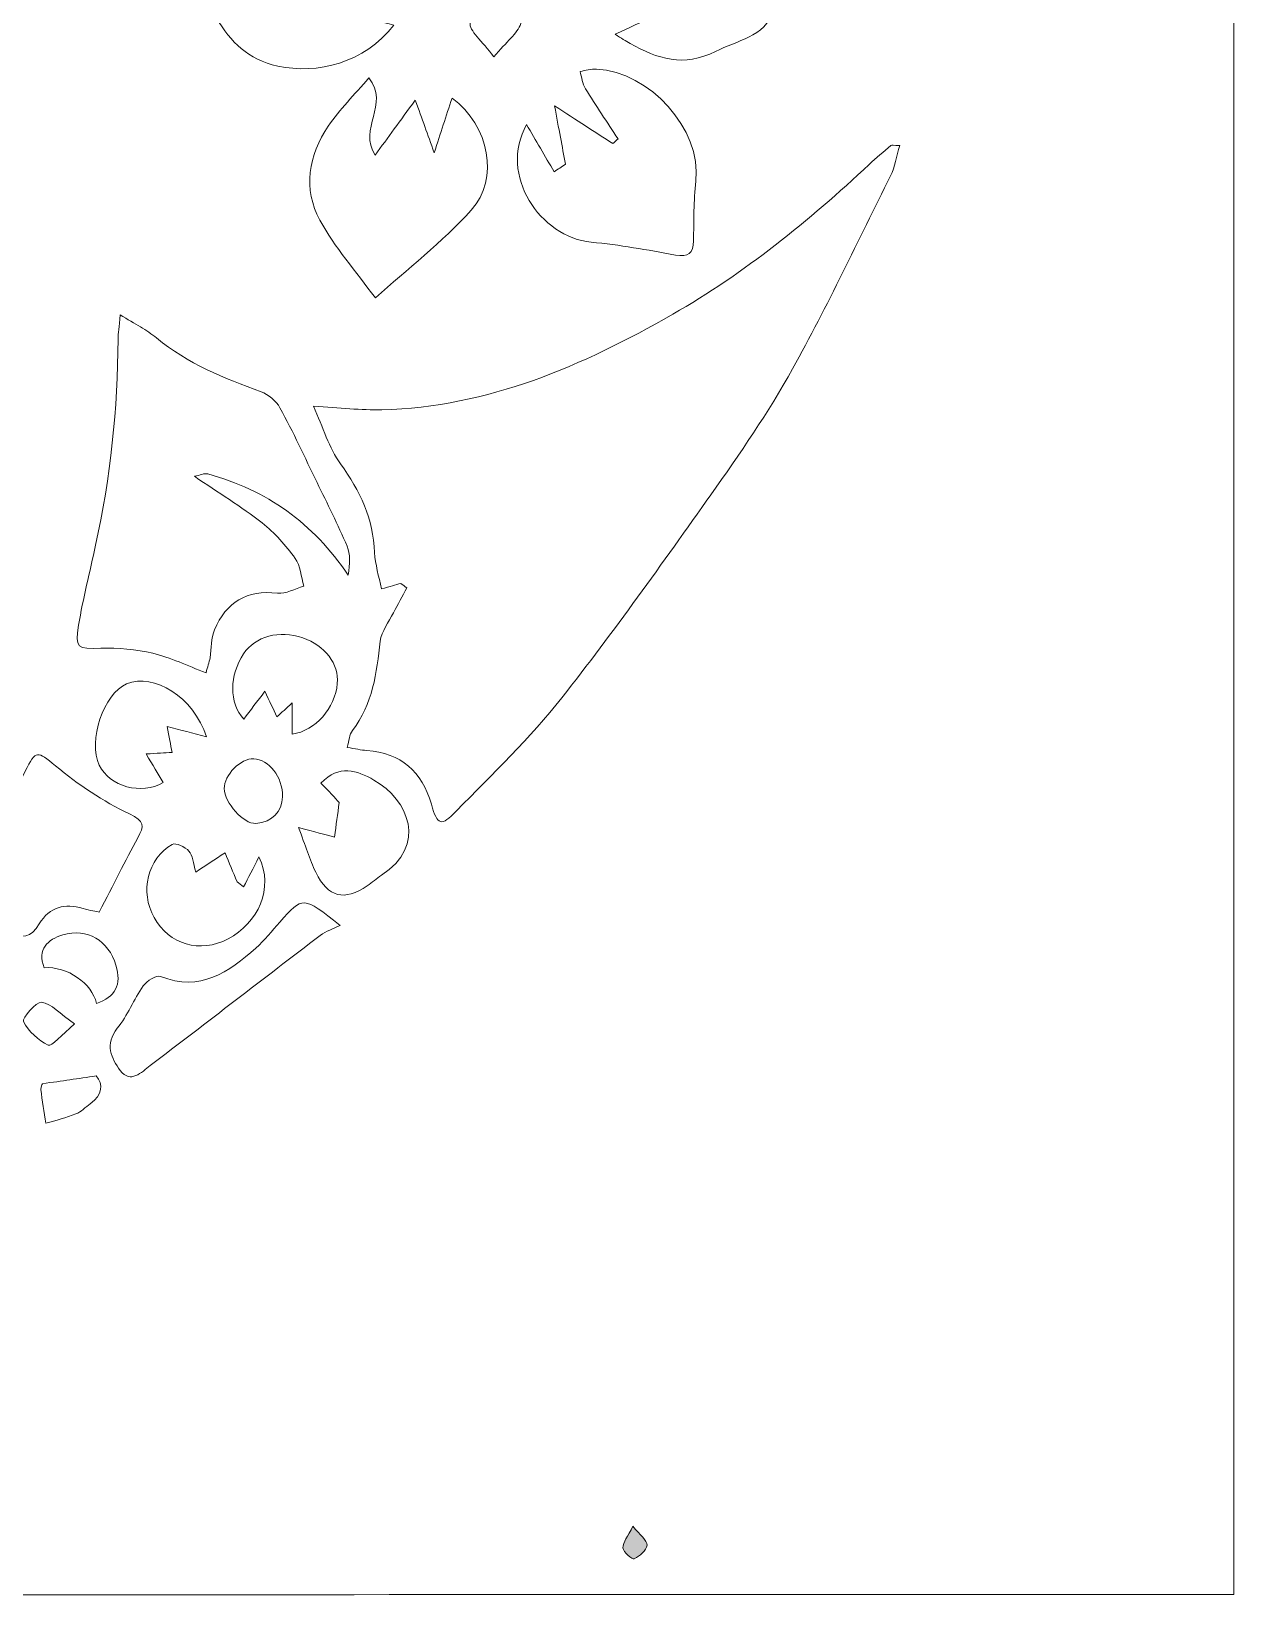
# Model space of a CAD drawing. Header units: inches. Extents: x 0.32 to 8.1, y -8.39 to -0.61.
# Drawn here: x 6.032 to 8.101, y -8.394 to -5.704 of the extents above; entities that cross this region are included whole.
import ezdxf

# ---------------------------------------------------------------- set-up
doc = ezdxf.new("R2010")
doc.units = ezdxf.units.IN
doc.header["$MEASUREMENT"] = 0
doc.layers.add('Layer 1', color=7, linetype='Continuous')

# ---------------------------------------------------------------- blocks, each defined once
blk = doc.blocks.new('block 2')
at = {"layer": 'Layer 1', "true_color": 0xffffff}
h = blk.add_hatch(color=7, dxfattribs=at)
edge = h.paths.add_edge_path()
edge.add_spline(control_points=[(7.067, -8.2761), (7.0793, -8.2917), (7.0918, -8.3007), (7.0913, -8.3089), (7.0907, -8.3176), (7.0787, -8.3277), (7.0693, -8.3322), (7.0662, -8.3338), (7.0502, -8.3204), (7.0499, -8.3135), (7.0495, -8.3038), (7.0583, -8.2937), (7.067, -8.2761)], knot_values=[0, 0, 0, 0, 1, 1, 1, 2, 2, 2, 3, 3, 3, 4, 4, 4, 4], degree=3, periodic=1)
at = {"layer": 'Layer 1', "lineweight": 0}
for points, knots in [([(0.316, -8.3941), (0.316, -5.7992), (0.316, -3.2043), (0.316, -0.6095), (2.9109, -0.6095), (5.5058, -0.6095), (8.1006, -0.6095), (8.1006, -3.2034), (8.1006, -5.7974), (8.1006, -8.3939), (8.0751, -8.3939), (8.055, -8.3939), (8.0349, -8.3939), (5.4619, -8.394), (2.889, -8.394), (0.316, -8.3941)], [0, 0, 0, 0, 1, 1, 1, 2, 2, 2, 3, 3, 3, 4, 4, 4, 5, 5, 5, 5]), ([(7.0365, -5.7096), (7.0472, -5.7163), (7.0545, -5.7211), (7.0621, -5.7254), (7.109, -5.7518), (7.1546, -5.7666), (7.2092, -5.7389), (7.2471, -5.7197), (7.2909, -5.715), (7.3113, -5.6686), (7.3299, -5.6264), (7.3537, -5.5865), (7.3763, -5.5461), (7.3874, -5.5263), (7.3816, -5.5154), (7.3618, -5.5086), (7.3156, -5.4925), (7.2681, -5.4792), (7.2234, -5.4596), (7.1366, -5.4214), (7.0364, -5.4604), (7.0054, -5.5262), (7.0005, -5.5366), (6.9957, -5.5537), (7.0007, -5.5603), (7.0059, -5.5673), (7.0234, -5.5686), (7.0347, -5.5669), (7.0563, -5.5638), (7.0773, -5.5568), (7.0986, -5.5515), (7.0891, -5.5752), (7.0744, -5.5905), (7.0617, -5.6073), (7.0563, -5.6145), (7.0505, -5.6274), (7.0535, -5.6333), (7.0568, -5.6397), (7.0703, -5.6439), (7.0791, -5.6436), (7.1046, -5.6428), (7.13, -5.6394), (7.1554, -5.637), (7.1569, -5.642), (7.1585, -5.6469), (7.1601, -5.6519), (7.1225, -5.6694), (7.0849, -5.687), (7.0365, -5.7096)], [0, 0, 0, 0, 1, 1, 1, 2, 2, 2, 3, 3, 3, 4, 4, 4, 5, 5, 5, 6, 6, 6, 7, 7, 7, 8, 8, 8, 9, 9, 9, 10, 10, 10, 11, 11, 11, 12, 12, 12, 13, 13, 13, 14, 14, 14, 15, 15, 15, 16, 16, 16, 16]), ([(7.0365, -5.7096), (7.0849, -5.687), (7.1225, -5.6694), (7.1601, -5.6519), (7.1585, -5.6469), (7.1569, -5.642), (7.1554, -5.637), (7.13, -5.6394), (7.1046, -5.6428), (7.0791, -5.6436), (7.0703, -5.6439), (7.0568, -5.6397), (7.0535, -5.6333), (7.0505, -5.6274), (7.0563, -5.6145), (7.0617, -5.6073), (7.0744, -5.5905), (7.0891, -5.5752), (7.0986, -5.5515), (7.0773, -5.5568), (7.0563, -5.5638), (7.0347, -5.5669), (7.0234, -5.5686), (7.0059, -5.5673), (7.0007, -5.5603), (6.9957, -5.5537), (7.0005, -5.5366), (7.0054, -5.5262), (7.0364, -5.4604), (7.1366, -5.4214), (7.2234, -5.4596), (7.2681, -5.4792), (7.3156, -5.4925), (7.3618, -5.5086), (7.3816, -5.5154), (7.3874, -5.5263), (7.3763, -5.5461), (7.3537, -5.5865), (7.3299, -5.6264), (7.3113, -5.6686), (7.2909, -5.715), (7.2471, -5.7197), (7.2092, -5.7389), (7.1546, -5.7666), (7.109, -5.7518), (7.0621, -5.7254), (7.0545, -5.7211), (7.0472, -5.7163), (7.0365, -5.7096)], [0, 0, 0, 0, 1, 1, 1, 2, 2, 2, 3, 3, 3, 4, 4, 4, 5, 5, 5, 6, 6, 6, 7, 7, 7, 8, 8, 8, 9, 9, 9, 10, 10, 10, 11, 11, 11, 12, 12, 12, 13, 13, 13, 14, 14, 14, 15, 15, 15, 16, 16, 16, 16]), ([(6.5586, -5.5805), (6.5588, -5.5765), (6.559, -5.5724), (6.5593, -5.5684), (6.5758, -5.5656), (6.5928, -5.5641), (6.6088, -5.5596), (6.6237, -5.5554), (6.6376, -5.548), (6.6519, -5.5421), (6.6438, -5.526), (6.6363, -5.5096), (6.6273, -5.4941), (6.6244, -5.4891), (6.6175, -5.4863), (6.6121, -5.483), (6.5463, -5.4419), (6.4728, -5.4469), (6.4105, -5.4944), (6.3705, -5.5249), (6.3289, -5.5533), (6.2877, -5.5822), (6.2815, -5.5866), (6.2739, -5.5889), (6.267, -5.5922), (6.2666, -5.5975), (6.2663, -5.6028), (6.266, -5.6081), (6.2794, -5.6174), (6.2938, -5.6255), (6.3059, -5.6362), (6.3218, -5.6503), (6.3391, -5.6644), (6.3503, -5.682), (6.3761, -5.7226), (6.4037, -5.753), (6.4562, -5.7642), (6.5241, -5.7788), (6.6049, -5.7593), (6.6555, -5.6936), (6.6149, -5.6838), (6.5783, -5.6749), (6.5417, -5.6661), (6.5417, -5.6631), (6.5416, -5.66), (6.5415, -5.657), (6.5684, -5.6468), (6.5952, -5.6366), (6.6309, -5.623), (6.6009, -5.6053), (6.5797, -5.5929), (6.5586, -5.5805)], [0, 0, 0, 0, 1, 1, 1, 2, 2, 2, 3, 3, 3, 4, 4, 4, 5, 5, 5, 6, 6, 6, 7, 7, 7, 8, 8, 8, 9, 9, 9, 10, 10, 10, 11, 11, 11, 12, 12, 12, 13, 13, 13, 14, 14, 14, 15, 15, 15, 16, 16, 16, 17, 17, 17, 17]), ([(6.5586, -5.5805), (6.5797, -5.5929), (6.6009, -5.6053), (6.6309, -5.623), (6.5952, -5.6366), (6.5684, -5.6468), (6.5415, -5.657), (6.5416, -5.66), (6.5417, -5.6631), (6.5417, -5.6661), (6.5783, -5.6749), (6.6149, -5.6838), (6.6555, -5.6936), (6.6049, -5.7593), (6.5241, -5.7788), (6.4562, -5.7642), (6.4037, -5.753), (6.3761, -5.7226), (6.3503, -5.682), (6.3391, -5.6644), (6.3218, -5.6503), (6.3059, -5.6362), (6.2938, -5.6255), (6.2794, -5.6174), (6.266, -5.6081), (6.2663, -5.6028), (6.2666, -5.5975), (6.267, -5.5922), (6.2739, -5.5889), (6.2815, -5.5866), (6.2877, -5.5822), (6.3289, -5.5533), (6.3705, -5.5249), (6.4105, -5.4944), (6.4728, -5.4469), (6.5463, -5.4419), (6.6121, -5.483), (6.6175, -5.4863), (6.6244, -5.4891), (6.6273, -5.4941), (6.6363, -5.5096), (6.6438, -5.526), (6.6519, -5.5421), (6.6376, -5.548), (6.6237, -5.5554), (6.6088, -5.5596), (6.5928, -5.5641), (6.5758, -5.5656), (6.5593, -5.5684), (6.559, -5.5724), (6.5588, -5.5765), (6.5586, -5.5805)], [0, 0, 0, 0, 1, 1, 1, 2, 2, 2, 3, 3, 3, 4, 4, 4, 5, 5, 5, 6, 6, 6, 7, 7, 7, 8, 8, 8, 9, 9, 9, 10, 10, 10, 11, 11, 11, 12, 12, 12, 13, 13, 13, 14, 14, 14, 15, 15, 15, 16, 16, 16, 17, 17, 17, 17]), ([(6.8277, -5.7483), (6.8498, -5.7221), (6.8679, -5.7086), (6.8743, -5.6909), (6.8815, -5.6711), (6.8444, -5.6311), (6.8268, -5.6395), (6.8088, -5.6481), (6.7898, -5.6705), (6.7869, -5.6893), (6.7848, -5.7032), (6.8077, -5.721), (6.8277, -5.7483)], [0, 0, 0, 0, 1, 1, 1, 2, 2, 2, 3, 3, 3, 4, 4, 4, 4]), ([(6.8277, -5.7483), (6.8077, -5.721), (6.7848, -5.7032), (6.7869, -5.6893), (6.7898, -5.6705), (6.8088, -5.6481), (6.8268, -5.6395), (6.8444, -5.6311), (6.8815, -5.6711), (6.8743, -5.6909), (6.8679, -5.7086), (6.8498, -5.7221), (6.8277, -5.7483)], [0, 0, 0, 0, 1, 1, 1, 2, 2, 2, 3, 3, 3, 4, 4, 4, 4]), ([(6.8841, -5.8649), (6.8352, -5.9516), (6.9076, -6.0587), (6.9954, -6.0672), (7.0439, -6.0719), (7.0921, -6.0803), (7.1401, -6.0893), (7.1627, -6.0935), (7.1707, -6.086), (7.1712, -6.0648), (7.1721, -6.0306), (7.1713, -5.9962), (7.1751, -5.9623), (7.1854, -5.872), (7.0953, -5.7742), (7.0045, -5.7693), (6.9951, -5.7688), (6.9855, -5.7719), (6.976, -5.7734), (6.979, -5.7834), (6.9801, -5.7946), (6.9854, -5.8033), (7.0033, -5.8324), (7.0226, -5.8607), (7.0414, -5.8893), (7.0384, -5.8921), (7.0354, -5.8948), (7.0324, -5.8976), (7.0016, -5.8777), (6.9709, -5.8577), (6.9322, -5.8325), (6.9396, -5.8724), (6.9453, -5.9026), (6.951, -5.933), (6.9445, -5.9374), (6.938, -5.9418), (6.9315, -5.9462), (6.9157, -5.9191), (6.8999, -5.892), (6.8841, -5.8649)], [0, 0, 0, 0, 1, 1, 1, 2, 2, 2, 3, 3, 3, 4, 4, 4, 5, 5, 5, 6, 6, 6, 7, 7, 7, 8, 8, 8, 9, 9, 9, 10, 10, 10, 11, 11, 11, 12, 12, 12, 13, 13, 13, 13]), ([(6.8841, -5.8649), (6.8999, -5.892), (6.9157, -5.9191), (6.9315, -5.9462), (6.938, -5.9418), (6.9445, -5.9374), (6.951, -5.933), (6.9453, -5.9026), (6.9396, -5.8724), (6.9322, -5.8325), (6.9709, -5.8577), (7.0016, -5.8777), (7.0324, -5.8976), (7.0354, -5.8948), (7.0384, -5.8921), (7.0414, -5.8893), (7.0226, -5.8607), (7.0033, -5.8324), (6.9854, -5.8033), (6.9801, -5.7946), (6.979, -5.7834), (6.976, -5.7734), (6.9855, -5.7719), (6.9951, -5.7688), (7.0045, -5.7693), (7.0953, -5.7742), (7.1854, -5.872), (7.1751, -5.9623), (7.1713, -5.9962), (7.1721, -6.0306), (7.1712, -6.0648), (7.1707, -6.086), (7.1627, -6.0935), (7.1401, -6.0893), (7.0921, -6.0803), (7.0439, -6.0719), (6.9954, -6.0672), (6.9076, -6.0587), (6.8352, -5.9516), (6.8841, -5.8649)], [0, 0, 0, 0, 1, 1, 1, 2, 2, 2, 3, 3, 3, 4, 4, 4, 5, 5, 5, 6, 6, 6, 7, 7, 7, 8, 8, 8, 9, 9, 9, 10, 10, 10, 11, 11, 11, 12, 12, 12, 13, 13, 13, 13]), ([(6.6236, -5.9173), (6.5935, -5.872), (6.6492, -5.8302), (6.6128, -5.7847), (6.5877, -5.814), (6.5625, -5.8388), (6.543, -5.8674), (6.5086, -5.9179), (6.4994, -5.9754), (6.5285, -6.0294), (6.5538, -6.0761), (6.5902, -6.1168), (6.6239, -6.1632), (6.6785, -6.1139), (6.7386, -6.0673), (6.789, -6.0119), (6.8375, -5.9585), (6.8202, -5.8665), (6.7558, -5.8195), (6.7456, -5.8506), (6.7362, -5.8795), (6.7251, -5.9132), (6.7137, -5.8813), (6.7044, -5.8556), (6.6926, -5.8228), (6.6659, -5.8593), (6.6457, -5.8869), (6.6236, -5.9173)], [0, 0, 0, 0, 1, 1, 1, 2, 2, 2, 3, 3, 3, 4, 4, 4, 5, 5, 5, 6, 6, 6, 7, 7, 7, 8, 8, 8, 9, 9, 9, 9]), ([(6.6236, -5.9173), (6.6457, -5.8869), (6.6659, -5.8593), (6.6926, -5.8228), (6.7044, -5.8556), (6.7137, -5.8813), (6.7251, -5.9132), (6.7362, -5.8795), (6.7456, -5.8506), (6.7558, -5.8195), (6.8202, -5.8665), (6.8375, -5.9585), (6.789, -6.0119), (6.7386, -6.0673), (6.6785, -6.1139), (6.6239, -6.1632), (6.5902, -6.1168), (6.5538, -6.0761), (6.5285, -6.0294), (6.4994, -5.9754), (6.5086, -5.9179), (6.543, -5.8674), (6.5625, -5.8388), (6.5877, -5.814), (6.6128, -5.7847), (6.6492, -5.8302), (6.5935, -5.872), (6.6236, -5.9173)], [0, 0, 0, 0, 1, 1, 1, 2, 2, 2, 3, 3, 3, 4, 4, 4, 5, 5, 5, 6, 6, 6, 7, 7, 7, 8, 8, 8, 9, 9, 9, 9]), ([(6.5174, -6.3492), (6.5343, -6.3863), (6.5441, -6.4211), (6.564, -6.4486), (6.5977, -6.495), (6.6202, -6.5434), (6.6227, -6.6012), (6.6236, -6.6217), (6.6301, -6.6419), (6.6343, -6.6638), (6.6496, -6.6594), (6.6586, -6.6568), (6.6675, -6.6542), (6.6709, -6.6567), (6.6744, -6.6593), (6.6778, -6.6619), (6.6702, -6.6761), (6.6624, -6.6903), (6.6552, -6.7047), (6.647, -6.7209), (6.6344, -6.7367), (6.6324, -6.7537), (6.6261, -6.8082), (6.6195, -6.8617), (6.5845, -6.9072), (6.5792, -6.9142), (6.5787, -6.9249), (6.5753, -6.9365), (6.5895, -6.9387), (6.5992, -6.941), (6.6091, -6.9417), (6.6682, -6.9462), (6.7041, -6.9775), (6.7203, -7.0342), (6.7308, -7.0709), (6.7369, -7.0731), (6.7636, -7.0455), (6.8254, -6.9819), (6.8901, -6.9202), (6.9448, -6.8508), (7.0341, -6.7375), (7.1176, -6.6195), (7.201, -6.5017), (7.2508, -6.4314), (7.3001, -6.3601), (7.3417, -6.285), (7.4017, -6.1765), (7.4549, -6.0642), (7.5102, -5.9531), (7.5179, -5.9376), (7.5205, -5.9197), (7.5262, -5.9008), (7.5155, -5.9008), (7.5122, -5.8998), (7.5108, -5.901), (7.4982, -5.9116), (7.4857, -5.9222), (7.4737, -5.9334), (7.3695, -6.0306), (7.2593, -6.1202), (7.1355, -6.1911), (6.9803, -6.2799), (6.8183, -6.3509), (6.6353, -6.3555), (6.5992, -6.3565), (6.5629, -6.3518), (6.5174, -6.3492)], [0, 0, 0, 0, 1, 1, 1, 2, 2, 2, 3, 3, 3, 4, 4, 4, 5, 5, 5, 6, 6, 6, 7, 7, 7, 8, 8, 8, 9, 9, 9, 10, 10, 10, 11, 11, 11, 12, 12, 12, 13, 13, 13, 14, 14, 14, 15, 15, 15, 16, 16, 16, 17, 17, 17, 18, 18, 18, 19, 19, 19, 20, 20, 20, 21, 21, 21, 22, 22, 22, 22]), ([(6.5174, -6.3492), (6.5629, -6.3518), (6.5992, -6.3565), (6.6353, -6.3555), (6.8183, -6.3509), (6.9803, -6.2799), (7.1355, -6.1911), (7.2593, -6.1202), (7.3695, -6.0306), (7.4737, -5.9334), (7.4857, -5.9222), (7.4982, -5.9116), (7.5108, -5.901), (7.5122, -5.8998), (7.5155, -5.9008), (7.5262, -5.9008), (7.5205, -5.9197), (7.5179, -5.9376), (7.5102, -5.9531), (7.4549, -6.0642), (7.4017, -6.1765), (7.3417, -6.285), (7.3001, -6.3601), (7.2508, -6.4314), (7.201, -6.5017), (7.1176, -6.6195), (7.0341, -6.7375), (6.9448, -6.8508), (6.8901, -6.9202), (6.8254, -6.9819), (6.7636, -7.0455), (6.7369, -7.0731), (6.7308, -7.0709), (6.7203, -7.0342), (6.7041, -6.9775), (6.6682, -6.9462), (6.6091, -6.9417), (6.5992, -6.941), (6.5895, -6.9387), (6.5753, -6.9365), (6.5787, -6.9249), (6.5792, -6.9142), (6.5845, -6.9072), (6.6195, -6.8617), (6.6261, -6.8082), (6.6324, -6.7537), (6.6344, -6.7367), (6.647, -6.7209), (6.6552, -6.7047), (6.6624, -6.6903), (6.6702, -6.6761), (6.6778, -6.6619), (6.6744, -6.6593), (6.6709, -6.6567), (6.6675, -6.6542), (6.6586, -6.6568), (6.6496, -6.6594), (6.6343, -6.6638), (6.6301, -6.6419), (6.6236, -6.6217), (6.6227, -6.6012), (6.6202, -6.5434), (6.5977, -6.495), (6.564, -6.4486), (6.5441, -6.4211), (6.5343, -6.3863), (6.5174, -6.3492)], [0, 0, 0, 0, 1, 1, 1, 2, 2, 2, 3, 3, 3, 4, 4, 4, 5, 5, 5, 6, 6, 6, 7, 7, 7, 8, 8, 8, 9, 9, 9, 10, 10, 10, 11, 11, 11, 12, 12, 12, 13, 13, 13, 14, 14, 14, 15, 15, 15, 16, 16, 16, 17, 17, 17, 18, 18, 18, 19, 19, 19, 20, 20, 20, 21, 21, 21, 22, 22, 22, 22]), ([(6.185, -6.1919), (6.183, -6.214), (6.1814, -6.2239), (6.1813, -6.2339), (6.1808, -6.3535), (6.1682, -6.4717), (6.1427, -6.5885), (6.1326, -6.6343), (6.1213, -6.6798), (6.1132, -6.726), (6.1063, -6.7657), (6.1118, -6.7675), (6.1515, -6.7658), (6.1813, -6.7646), (6.2121, -6.7676), (6.2412, -6.7745), (6.2715, -6.7817), (6.3002, -6.7957), (6.3326, -6.8079), (6.3353, -6.7981), (6.3381, -6.7902), (6.3395, -6.782), (6.3423, -6.766), (6.341, -6.7485), (6.3472, -6.7339), (6.3672, -6.6867), (6.4027, -6.6649), (6.4557, -6.671), (6.4701, -6.6727), (6.4858, -6.6631), (6.5009, -6.6588), (6.4962, -6.6427), (6.4951, -6.6239), (6.4859, -6.6111), (6.4698, -6.5887), (6.4509, -6.5671), (6.4292, -6.5502), (6.3931, -6.5221), (6.3539, -6.498), (6.3127, -6.47), (6.3221, -6.4681), (6.3296, -6.4642), (6.3355, -6.4658), (6.4366, -6.4934), (6.5171, -6.5504), (6.5769, -6.6399), (6.5804, -6.6206), (6.5811, -6.6041), (6.5753, -6.5903), (6.5596, -6.5531), (6.5412, -6.517), (6.5236, -6.4805), (6.5027, -6.4376), (6.4827, -6.3941), (6.4598, -6.3522), (6.4534, -6.3403), (6.4399, -6.329), (6.4272, -6.3244), (6.3633, -6.3012), (6.3009, -6.2761), (6.2476, -6.232), (6.2308, -6.2182), (6.2108, -6.2083), (6.185, -6.1919)], [0, 0, 0, 0, 1, 1, 1, 2, 2, 2, 3, 3, 3, 4, 4, 4, 5, 5, 5, 6, 6, 6, 7, 7, 7, 8, 8, 8, 9, 9, 9, 10, 10, 10, 11, 11, 11, 12, 12, 12, 13, 13, 13, 14, 14, 14, 15, 15, 15, 16, 16, 16, 17, 17, 17, 18, 18, 18, 19, 19, 19, 20, 20, 20, 21, 21, 21, 21]), ([(6.185, -6.1919), (6.2108, -6.2083), (6.2308, -6.2182), (6.2476, -6.232), (6.3009, -6.2761), (6.3633, -6.3012), (6.4272, -6.3244), (6.4399, -6.329), (6.4534, -6.3403), (6.4598, -6.3522), (6.4827, -6.3941), (6.5027, -6.4376), (6.5236, -6.4805), (6.5412, -6.517), (6.5596, -6.5531), (6.5753, -6.5903), (6.5811, -6.6041), (6.5804, -6.6206), (6.5769, -6.6399), (6.5171, -6.5504), (6.4366, -6.4934), (6.3355, -6.4658), (6.3296, -6.4642), (6.3221, -6.4681), (6.3127, -6.47), (6.3539, -6.498), (6.3931, -6.5221), (6.4292, -6.5502), (6.4509, -6.5671), (6.4698, -6.5887), (6.4859, -6.6111), (6.4951, -6.6239), (6.4962, -6.6427), (6.5009, -6.6588), (6.4858, -6.6631), (6.4701, -6.6727), (6.4557, -6.671), (6.4027, -6.6649), (6.3672, -6.6867), (6.3472, -6.7339), (6.341, -6.7485), (6.3423, -6.766), (6.3395, -6.782), (6.3381, -6.7902), (6.3353, -6.7981), (6.3326, -6.8079), (6.3002, -6.7957), (6.2715, -6.7817), (6.2412, -6.7745), (6.2121, -6.7676), (6.1813, -6.7646), (6.1515, -6.7658), (6.1118, -6.7675), (6.1063, -6.7657), (6.1132, -6.726), (6.1213, -6.6798), (6.1326, -6.6343), (6.1427, -6.5885), (6.1682, -6.4717), (6.1808, -6.3535), (6.1813, -6.2339), (6.1814, -6.2239), (6.183, -6.214), (6.185, -6.1919)], [0, 0, 0, 0, 1, 1, 1, 2, 2, 2, 3, 3, 3, 4, 4, 4, 5, 5, 5, 6, 6, 6, 7, 7, 7, 8, 8, 8, 9, 9, 9, 10, 10, 10, 11, 11, 11, 12, 12, 12, 13, 13, 13, 14, 14, 14, 15, 15, 15, 16, 16, 16, 17, 17, 17, 18, 18, 18, 19, 19, 19, 20, 20, 20, 21, 21, 21, 21]), ([(6.4808, -6.9136), (6.5214, -6.9075), (6.5544, -6.869), (6.5585, -6.8263), (6.5617, -6.7934), (6.5369, -6.7607), (6.4991, -6.7478), (6.4586, -6.734), (6.4175, -6.7451), (6.3973, -6.7753), (6.3727, -6.8119), (6.3718, -6.8599), (6.3974, -6.8876), (6.4092, -6.8722), (6.4207, -6.8572), (6.434, -6.8398), (6.442, -6.857), (6.448, -6.8701), (6.4545, -6.884), (6.4634, -6.8758), (6.4698, -6.8699), (6.4808, -6.8598), (6.4808, -6.8813), (6.4808, -6.8958), (6.4808, -6.9136)], [0, 0, 0, 0, 1, 1, 1, 2, 2, 2, 3, 3, 3, 4, 4, 4, 5, 5, 5, 6, 6, 6, 7, 7, 7, 8, 8, 8, 8]), ([(6.4808, -6.9136), (6.4808, -6.8958), (6.4808, -6.8813), (6.4808, -6.8598), (6.4698, -6.8699), (6.4634, -6.8758), (6.4545, -6.884), (6.448, -6.8701), (6.442, -6.857), (6.434, -6.8398), (6.4207, -6.8572), (6.4092, -6.8722), (6.3974, -6.8876), (6.3718, -6.8599), (6.3727, -6.8119), (6.3973, -6.7753), (6.4175, -6.7451), (6.4586, -6.734), (6.4991, -6.7478), (6.5369, -6.7607), (6.5617, -6.7934), (6.5585, -6.8263), (6.5544, -6.869), (6.5214, -6.9075), (6.4808, -6.9136)], [0, 0, 0, 0, 1, 1, 1, 2, 2, 2, 3, 3, 3, 4, 4, 4, 5, 5, 5, 6, 6, 6, 7, 7, 7, 8, 8, 8, 8]), ([(6.3335, -6.9183), (6.3108, -6.8498), (6.2432, -6.8073), (6.196, -6.827), (6.1564, -6.8436), (6.129, -6.9252), (6.149, -6.967), (6.1666, -7.0036), (6.2217, -7.0189), (6.2588, -6.9969), (6.2499, -6.9818), (6.2409, -6.9667), (6.2297, -6.9476), (6.2487, -6.9465), (6.2607, -6.9458), (6.2741, -6.9451), (6.2715, -6.9308), (6.2693, -6.9189), (6.2658, -6.9001), (6.2899, -6.9066), (6.3092, -6.9118), (6.3335, -6.9183)], [0, 0, 0, 0, 1, 1, 1, 2, 2, 2, 3, 3, 3, 4, 4, 4, 5, 5, 5, 6, 6, 6, 7, 7, 7, 7]), ([(6.3335, -6.9183), (6.3092, -6.9118), (6.2899, -6.9066), (6.2658, -6.9001), (6.2693, -6.9189), (6.2715, -6.9308), (6.2741, -6.9451), (6.2607, -6.9458), (6.2487, -6.9465), (6.2297, -6.9476), (6.2409, -6.9667), (6.2499, -6.9818), (6.2588, -6.9969), (6.2217, -7.0189), (6.1666, -7.0036), (6.149, -6.967), (6.129, -6.9252), (6.1564, -6.8436), (6.196, -6.827), (6.2432, -6.8073), (6.3108, -6.8498), (6.3335, -6.9183)], [0, 0, 0, 0, 1, 1, 1, 2, 2, 2, 3, 3, 3, 4, 4, 4, 5, 5, 5, 6, 6, 6, 7, 7, 7, 7]), ([(6.1489, -7.2197), (6.1735, -7.1721), (6.1939, -7.1316), (6.2154, -7.0917), (6.2262, -7.0716), (6.2275, -7.0634), (6.201, -7.0508), (6.1555, -7.0293), (6.1124, -7.0001), (6.0735, -6.9679), (6.0425, -6.9423), (6.04, -6.9397), (6.0215, -6.9774), (5.9875, -7.0464), (5.952, -7.1146), (5.9179, -7.1836), (5.9121, -7.1953), (5.9099, -7.2087), (5.9071, -7.2178), (5.9382, -7.2292), (5.9681, -7.2343), (5.9907, -7.2499), (6.0166, -7.2678), (6.0314, -7.2638), (6.0458, -7.24), (6.0637, -7.2103), (6.0895, -7.2043), (6.121, -7.2134), (6.1329, -7.2168), (6.1451, -7.2189), (6.1489, -7.2197)], [0, 0, 0, 0, 1, 1, 1, 2, 2, 2, 3, 3, 3, 4, 4, 4, 5, 5, 5, 6, 6, 6, 7, 7, 7, 8, 8, 8, 9, 9, 9, 10, 10, 10, 10]), ([(6.1489, -7.2197), (6.1451, -7.2189), (6.1329, -7.2168), (6.121, -7.2134), (6.0895, -7.2043), (6.0637, -7.2103), (6.0458, -7.24), (6.0314, -7.2638), (6.0166, -7.2678), (5.9907, -7.2499), (5.9681, -7.2343), (5.9382, -7.2292), (5.9071, -7.2178), (5.9099, -7.2087), (5.9121, -7.1953), (5.9179, -7.1836), (5.952, -7.1146), (5.9875, -7.0464), (6.0215, -6.9774), (6.04, -6.9397), (6.0425, -6.9423), (6.0735, -6.9679), (6.1124, -7.0001), (6.1555, -7.0293), (6.201, -7.0508), (6.2275, -7.0634), (6.2262, -7.0716), (6.2154, -7.0917), (6.1939, -7.1316), (6.1735, -7.1721), (6.1489, -7.2197)], [0, 0, 0, 0, 1, 1, 1, 2, 2, 2, 3, 3, 3, 4, 4, 4, 5, 5, 5, 6, 6, 6, 7, 7, 7, 8, 8, 8, 9, 9, 9, 10, 10, 10, 10]), ([(6.4642, -7.0213), (6.4649, -6.9872), (6.4405, -6.9568), (6.4147, -6.9558), (6.3921, -6.9549), (6.3636, -6.9838), (6.364, -7.0073), (6.3644, -7.0311), (6.3969, -7.0687), (6.4183, -7.067), (6.4475, -7.0647), (6.4629, -7.0469), (6.4642, -7.0213)], [0, 0, 0, 0, 1, 1, 1, 2, 2, 2, 3, 3, 3, 4, 4, 4, 4]), ([(6.4642, -7.0213), (6.4629, -7.0469), (6.4475, -7.0647), (6.4183, -7.067), (6.3969, -7.0687), (6.3644, -7.0311), (6.364, -7.0073), (6.3636, -6.9838), (6.3921, -6.9549), (6.4147, -6.9558), (6.4405, -6.9568), (6.4649, -6.9872), (6.4642, -7.0213)], [0, 0, 0, 0, 1, 1, 1, 2, 2, 2, 3, 3, 3, 4, 4, 4, 4]), ([(6.5536, -7.0908), (6.538, -7.0866), (6.5198, -7.0817), (6.4918, -7.0742), (6.5037, -7.1055), (6.5107, -7.1292), (6.5214, -7.1511), (6.5427, -7.1946), (6.5704, -7.2013), (6.6101, -7.1744), (6.6185, -7.1688), (6.6258, -7.1616), (6.6343, -7.1561), (6.7135, -7.1054), (6.6815, -7.0264), (6.6214, -6.9925), (6.5919, -6.9758), (6.5616, -6.9654), (6.5304, -6.9977), (6.5433, -7.0114), (6.5551, -7.0239), (6.5618, -7.031), (6.5589, -7.0524), (6.5566, -7.0686), (6.5536, -7.0908)], [0, 0, 0, 0, 1, 1, 1, 2, 2, 2, 3, 3, 3, 4, 4, 4, 5, 5, 5, 6, 6, 6, 7, 7, 7, 8, 8, 8, 8]), ([(6.5536, -7.0908), (6.5566, -7.0686), (6.5589, -7.0524), (6.5618, -7.031), (6.5551, -7.0239), (6.5433, -7.0114), (6.5304, -6.9977), (6.5616, -6.9654), (6.5919, -6.9758), (6.6214, -6.9925), (6.6815, -7.0264), (6.7135, -7.1054), (6.6343, -7.1561), (6.6258, -7.1616), (6.6185, -7.1688), (6.6101, -7.1744), (6.5704, -7.2013), (6.5427, -7.1946), (6.5214, -7.1511), (6.5107, -7.1292), (6.5037, -7.1055), (6.4918, -7.0742), (6.5198, -7.0817), (6.538, -7.0866), (6.5536, -7.0908)], [0, 0, 0, 0, 1, 1, 1, 2, 2, 2, 3, 3, 3, 4, 4, 4, 5, 5, 5, 6, 6, 6, 7, 7, 7, 8, 8, 8, 8]), ([(6.3973, -7.1762), (6.3935, -7.1732), (6.3897, -7.1703), (6.3859, -7.1674), (6.3792, -7.1511), (6.3725, -7.1348), (6.3654, -7.1175), (6.3469, -7.1297), (6.3329, -7.1389), (6.3149, -7.1508), (6.3102, -7.1349), (6.3099, -7.122), (6.3033, -7.1147), (6.2969, -7.1076), (6.2805, -7.0999), (6.2746, -7.1033), (6.2316, -7.1277), (6.2185, -7.1847), (6.2433, -7.2292), (6.2692, -7.2758), (6.3221, -7.291), (6.3705, -7.2658), (6.422, -7.239), (6.45, -7.1781), (6.4237, -7.1248), (6.4135, -7.1447), (6.4054, -7.1604), (6.3973, -7.1762)], [0, 0, 0, 0, 1, 1, 1, 2, 2, 2, 3, 3, 3, 4, 4, 4, 5, 5, 5, 6, 6, 6, 7, 7, 7, 8, 8, 8, 9, 9, 9, 9]), ([(6.3973, -7.1762), (6.4054, -7.1604), (6.4135, -7.1447), (6.4237, -7.1248), (6.45, -7.1781), (6.422, -7.239), (6.3705, -7.2658), (6.3221, -7.291), (6.2692, -7.2758), (6.2433, -7.2292), (6.2185, -7.1847), (6.2316, -7.1277), (6.2746, -7.1033), (6.2805, -7.0999), (6.2969, -7.1076), (6.3033, -7.1147), (6.3099, -7.122), (6.3102, -7.1349), (6.3149, -7.1508), (6.3329, -7.1389), (6.3469, -7.1297), (6.3654, -7.1175), (6.3725, -7.1348), (6.3792, -7.1511), (6.3859, -7.1674), (6.3897, -7.1703), (6.3935, -7.1732), (6.3973, -7.1762)], [0, 0, 0, 0, 1, 1, 1, 2, 2, 2, 3, 3, 3, 4, 4, 4, 5, 5, 5, 6, 6, 6, 7, 7, 7, 8, 8, 8, 9, 9, 9, 9]), ([(6.5632, -7.2425), (6.4994, -7.1919), (6.4995, -7.1919), (6.4594, -7.237), (6.446, -7.2521), (6.4333, -7.2682), (6.4183, -7.2815), (6.3715, -7.323), (6.3226, -7.3576), (6.2542, -7.3303), (6.2473, -7.3275), (6.2306, -7.3381), (6.2244, -7.3467), (6.2081, -7.37), (6.1976, -7.3976), (6.18, -7.4196), (6.158, -7.4472), (6.1697, -7.4715), (6.185, -7.492), (6.2028, -7.5159), (6.2217, -7.495), (6.2367, -7.4836), (6.3344, -7.4094), (6.4314, -7.3342), (6.529, -7.26), (6.539, -7.2523), (6.5517, -7.2482), (6.5632, -7.2425)], [0, 0, 0, 0, 1, 1, 1, 2, 2, 2, 3, 3, 3, 4, 4, 4, 5, 5, 5, 6, 6, 6, 7, 7, 7, 8, 8, 8, 9, 9, 9, 9]), ([(6.5632, -7.2425), (6.5517, -7.2482), (6.539, -7.2523), (6.529, -7.26), (6.4314, -7.3342), (6.3344, -7.4094), (6.2367, -7.4836), (6.2217, -7.495), (6.2028, -7.5159), (6.185, -7.492), (6.1697, -7.4715), (6.158, -7.4472), (6.18, -7.4196), (6.1976, -7.3976), (6.2081, -7.37), (6.2244, -7.3467), (6.2306, -7.3381), (6.2473, -7.3275), (6.2542, -7.3303), (6.3226, -7.3576), (6.3715, -7.323), (6.4183, -7.2815), (6.4333, -7.2682), (6.446, -7.2521), (6.4594, -7.237), (6.4995, -7.1919), (6.4994, -7.1919), (6.5632, -7.2425)], [0, 0, 0, 0, 1, 1, 1, 2, 2, 2, 3, 3, 3, 4, 4, 4, 5, 5, 5, 6, 6, 6, 7, 7, 7, 8, 8, 8, 9, 9, 9, 9]), ([(6.1441, -7.3767), (6.1767, -7.3662), (6.1877, -7.3445), (6.1776, -7.311), (6.1649, -7.2687), (6.1283, -7.2463), (6.086, -7.2589), (6.0602, -7.2666), (6.0419, -7.2837), (6.0541, -7.3154), (6.0938, -7.3125), (6.1366, -7.3423), (6.1441, -7.3767)], [0, 0, 0, 0, 1, 1, 1, 2, 2, 2, 3, 3, 3, 4, 4, 4, 4]), ([(6.1441, -7.3767), (6.1366, -7.3423), (6.0938, -7.3125), (6.0541, -7.3154), (6.0419, -7.2837), (6.0602, -7.2666), (6.086, -7.2589), (6.1283, -7.2463), (6.1649, -7.2687), (6.1776, -7.311), (6.1877, -7.3445), (6.1767, -7.3662), (6.1441, -7.3767)], [0, 0, 0, 0, 1, 1, 1, 2, 2, 2, 3, 3, 3, 4, 4, 4, 4]), ([(6.1066, -7.4121), (6.0813, -7.3942), (6.0666, -7.3771), (6.0498, -7.3747), (6.0405, -7.3734), (6.016, -7.4031), (6.0186, -7.4079), (6.0276, -7.4248), (6.0438, -7.4405), (6.061, -7.4486), (6.067, -7.4514), (6.084, -7.4308), (6.1066, -7.4121)], [0, 0, 0, 0, 1, 1, 1, 2, 2, 2, 3, 3, 3, 4, 4, 4, 4]), ([(6.1066, -7.4121), (6.084, -7.4308), (6.067, -7.4514), (6.061, -7.4486), (6.0438, -7.4405), (6.0276, -7.4248), (6.0186, -7.4079), (6.016, -7.4031), (6.0405, -7.3734), (6.0498, -7.3747), (6.0666, -7.3771), (6.0813, -7.3942), (6.1066, -7.4121)], [0, 0, 0, 0, 1, 1, 1, 2, 2, 2, 3, 3, 3, 4, 4, 4, 4]), ([(6.0514, -7.5149), (6.052, -7.513), (6.0479, -7.5192), (6.0485, -7.5249), (6.0505, -7.5444), (6.0542, -7.5637), (6.0573, -7.583), (6.0745, -7.5778), (6.0921, -7.5736), (6.1087, -7.5669), (6.1178, -7.5633), (6.1252, -7.5554), (6.1334, -7.5494), (6.155, -7.5335), (6.156, -7.516), (6.1438, -7.5016), (6.1119, -7.5062), (6.0857, -7.51), (6.0514, -7.5149)], [0, 0, 0, 0, 1, 1, 1, 2, 2, 2, 3, 3, 3, 4, 4, 4, 5, 5, 5, 6, 6, 6, 6]), ([(6.0514, -7.5149), (6.0857, -7.51), (6.1119, -7.5062), (6.1438, -7.5016), (6.156, -7.516), (6.155, -7.5335), (6.1334, -7.5494), (6.1252, -7.5554), (6.1178, -7.5633), (6.1087, -7.5669), (6.0921, -7.5736), (6.0745, -7.5778), (6.0573, -7.583), (6.0542, -7.5637), (6.0505, -7.5444), (6.0485, -7.5249), (6.0479, -7.5192), (6.052, -7.513), (6.0514, -7.5149)], [0, 0, 0, 0, 1, 1, 1, 2, 2, 2, 3, 3, 3, 4, 4, 4, 5, 5, 5, 6, 6, 6, 6]), ([(7.067, -8.2761), (7.0793, -8.2917), (7.0918, -8.3007), (7.0913, -8.3089), (7.0907, -8.3176), (7.0787, -8.3277), (7.0693, -8.3322), (7.0662, -8.3338), (7.0502, -8.3204), (7.0499, -8.3135), (7.0495, -8.3038), (7.0583, -8.2937), (7.067, -8.2761)], [0, 0, 0, 0, 1, 1, 1, 2, 2, 2, 3, 3, 3, 4, 4, 4, 4])]:
    blk.add_open_spline(points, degree=3, knots=knots, dxfattribs=at)

msp = doc.modelspace()

# ---------------------------------------------------------------- block references
at = {"layer": 'Layer 1'}
msp.add_blockref('block 2', (0, 0), dxfattribs=at)

doc.saveas('drawing.dxf')
